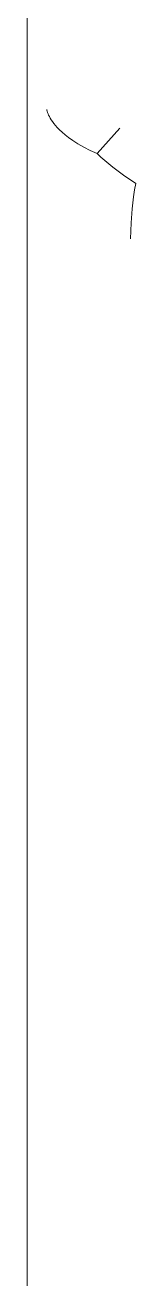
# Model space of a CAD drawing. Header units: millimetres. Extents: x -999 to 4635, y -962 to 3668.
# Drawn here: x 146.28 to 149.23, y 110.76 to 144.76 of the extents above; entities that cross this region are included whole.
import ezdxf

# ---------------------------------------------------------------- set-up
doc = ezdxf.new("R2010")
doc.units = ezdxf.units.MM
doc.layers.add('GORUNEN', color=7, linetype='Continuous', lineweight=9)

msp = doc.modelspace()

# ---------------------------------------------------------------- linework, layer by layer
at = {"layer": 'GORUNEN'}
for points in [[(146.281, 101), (146.281, 174.738)], [(148.175, 141.273), (147.993, 141.356), (147.819, 141.445), (147.656, 141.539), (147.519, 141.627), (147.404, 141.708), (147.309, 141.782), (147.23, 141.85), (147.157, 141.918), (147.096, 141.98), (147.047, 142.036), (147.001, 142.092), (146.964, 142.142), (146.934, 142.188), (146.907, 142.233), (146.883, 142.278), (146.863, 142.318), (146.848, 142.354), (146.835, 142.39), (146.823, 142.426), (146.817, 142.446), (146.812, 142.466)], [(148.793, 141.964), (148.175, 141.273)], [(149.227, 140.464), (148.891, 140.69), (148.603, 140.904), (148.385, 141.083), (148.281, 141.175), (148.175, 141.273)], [(149.087, 138.964), (149.097, 139.397), (149.125, 139.776), (149.163, 140.1), (149.193, 140.287), (149.227, 140.464)]]:
    msp.add_lwpolyline(points, dxfattribs=at)

doc.saveas('drawing.dxf')
